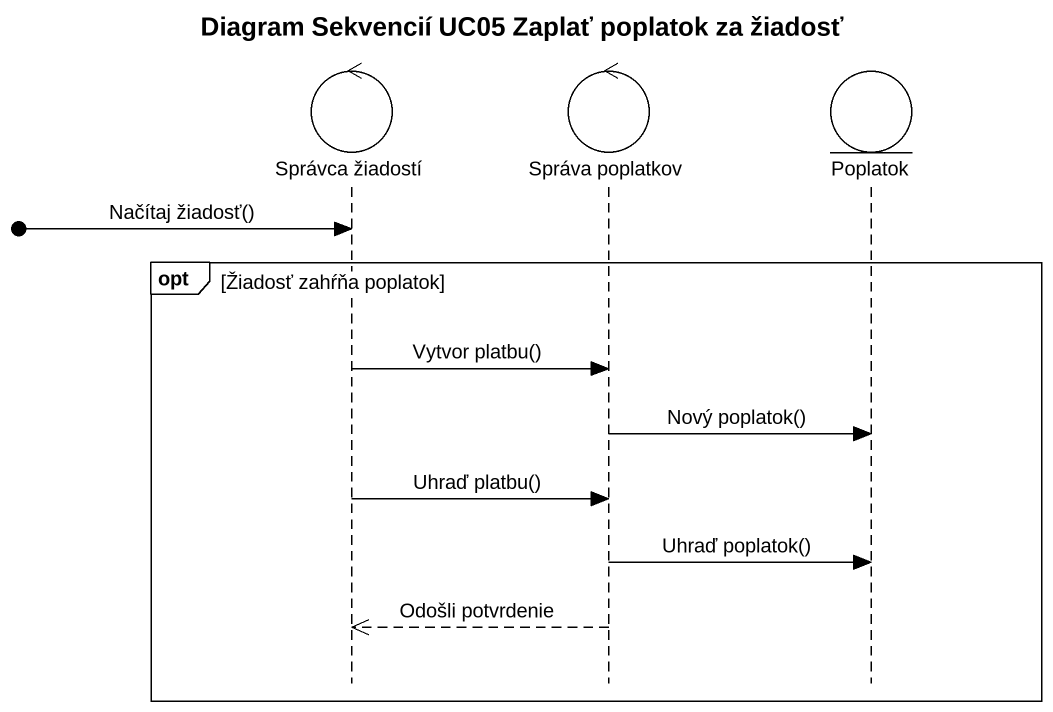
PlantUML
@startuml
title Diagram Sekvencií UC05 Zaplať poplatok za žiadosť
hide footbox
control "Správca žiadostí" as Správca_žiadostí
control "Správa poplatkov" as Správa_poplatkov
entity Poplatok

[o-> Správca_žiadostí : Načítaj žiadosť()
opt Žiadosť zahŕňa poplatok
  Správca_žiadostí -> Správa_poplatkov : Vytvor platbu()
  Správa_poplatkov -> Poplatok : Nový poplatok()
  Správca_žiadostí -> Správa_poplatkov : Uhraď platbu()
  Správa_poplatkov -> Poplatok : Uhraď poplatok()
  Správa_poplatkov -->> Správca_žiadostí : Odošli potvrdenie
end
@enduml
